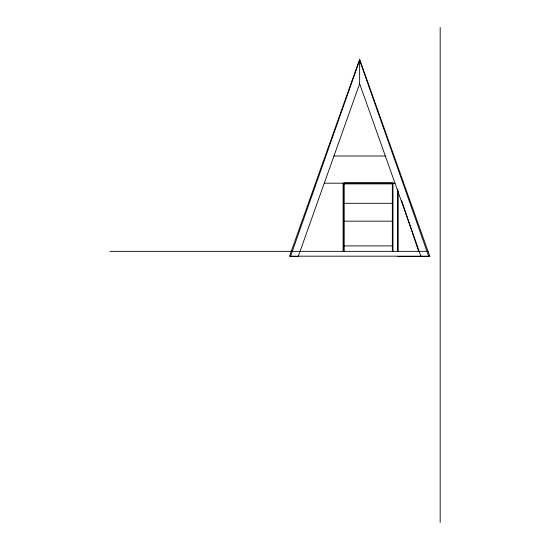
<?xml version="1.0" encoding="UTF-8"?>
<svg xmlns="http://www.w3.org/2000/svg" width="550" height="550" viewBox="0 0 550 550"><rect width="100%" height="100%" fill="white"/><g stroke="black" fill="none" stroke-linecap="round" stroke-linejoin="round"><path stroke-width="0.82" d="M290.517 256.458L359.638 60.314L428.759 256.458M359.638 59.304L289.438 256.458L298.244 256.458L359.638 83.71L359.638 59.304L429.839 256.458L421.039 256.458L359.638 83.71M333.946 156.007L385.337 156.007M324.28 183.191L394.996 183.191M344.211 183.631L392.342 183.631M344.211 183.844L392.342 183.844M344.211 203.308L392.342 203.308M344.211 221.169L392.342 221.169M344.211 245.912L392.342 245.912M109.828 251.35L428.106 251.35M290.613 256.176L429.743 256.176M397.842 256.582L420.358 256.582M401.638 200.537L418.736 251.708M440.172 27.5L440.172 522.5M397.953 191.503L397.953 251.35M397.842 189.166L397.842 251.46M392.968 182.827L392.968 251.35M392.342 251.35L392.342 182.827L344.211 182.827L344.211 251.35M343.585 183.191L343.585 251.35M343.09 183.191L343.09 251.35"/></g></svg>
